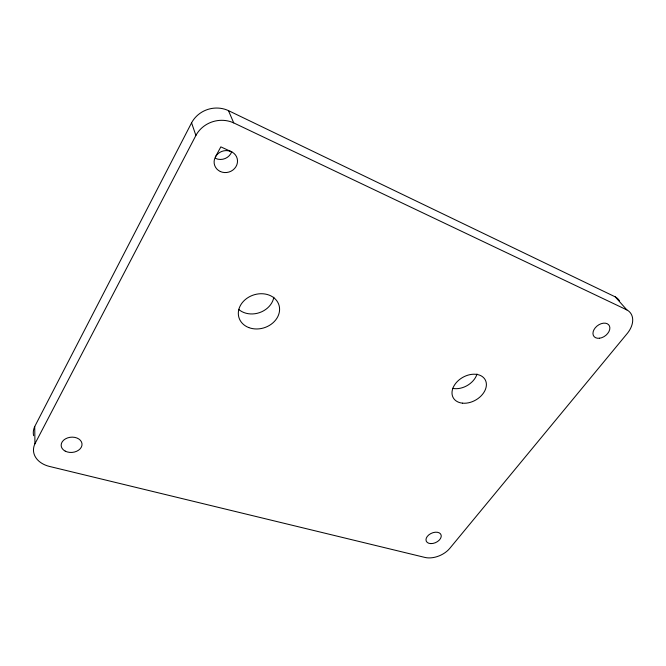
<?xml version="1.0" encoding="UTF-8"?>
<svg xmlns="http://www.w3.org/2000/svg" width="666" height="666" viewBox="0 0 666 666"><rect width="100%" height="100%" fill="white"/><g stroke="black" fill="none" stroke-linecap="round" stroke-linejoin="round"><path stroke-width="1" d="M33.625 435.714A24.634 18.115 -4 0 1 34.724 426.54L191.575 122.835A27.456 25.991 -15.2 0 1 228.463 110.631L615.251 296.87A22.378 15.385 -37.2 0 1 619.455 300.865M34.948 443.781L195.896 135.456A28.155 26.39 -16.3 0 1 233.724 122.902L626.889 309.915A22.819 15.435 -36.8 0 1 627.605 333.05L449.625 548.551A18.989 11.98 -24 0 1 425.166 557.492L49.001 466.317A25.166 18.248 -4.5 0 1 34.948 443.781L34.724 426.54M215.401 156.96L220.829 146.87L231.293 151.657M615.251 296.87L626.889 309.915M228.463 110.631L233.724 122.902M191.575 122.835L195.896 135.456M231.76 151.573A11.497 10.764 -16.2 0 1 215.667 158.45M273.826 297.211A20.504 17.075 -17.8 0 1 259.549 312.629A20.504 17.075 -17.8 0 1 238.611 309.34M477.023 374.017A17.99 13.004 -29.8 0 1 452.58 388.345M65.226 451.132A10.473 7.642 -5.1 0 0 81.951 445.363A10.473 7.642 -5.1 0 0 67.599 437.895A10.473 7.642 -5.1 0 0 65.226 451.132M220.313 171.503A11.78 10.922 -17 0 0 237.512 160.739A11.78 10.922 -17 0 0 219.605 152.514A11.78 10.922 -17 0 0 220.313 171.503M599.542 338.228A9.391 6.385 -36.4 0 0 609.49 326.057A9.391 6.385 -36.4 0 0 595.204 327.863A9.391 6.385 -36.4 0 0 599.542 338.228M430.885 543.606A8.05 5.12 -24.1 0 0 441.158 535.181A8.05 5.12 -24.1 0 0 428.787 534.906A8.05 5.12 -24.1 0 0 430.885 543.606M462.562 403.171A18.34 13.054 -29.6 0 0 486.255 382.85A18.34 13.054 -29.6 0 0 458.766 380.178A18.34 13.054 -29.6 0 0 462.562 403.171M248.776 327.58A20.962 17.233 -18 0 0 279.595 309.182A20.962 17.233 -18 0 0 248.51 297.277A20.962 17.233 -18 0 0 248.776 327.58"/></g></svg>
